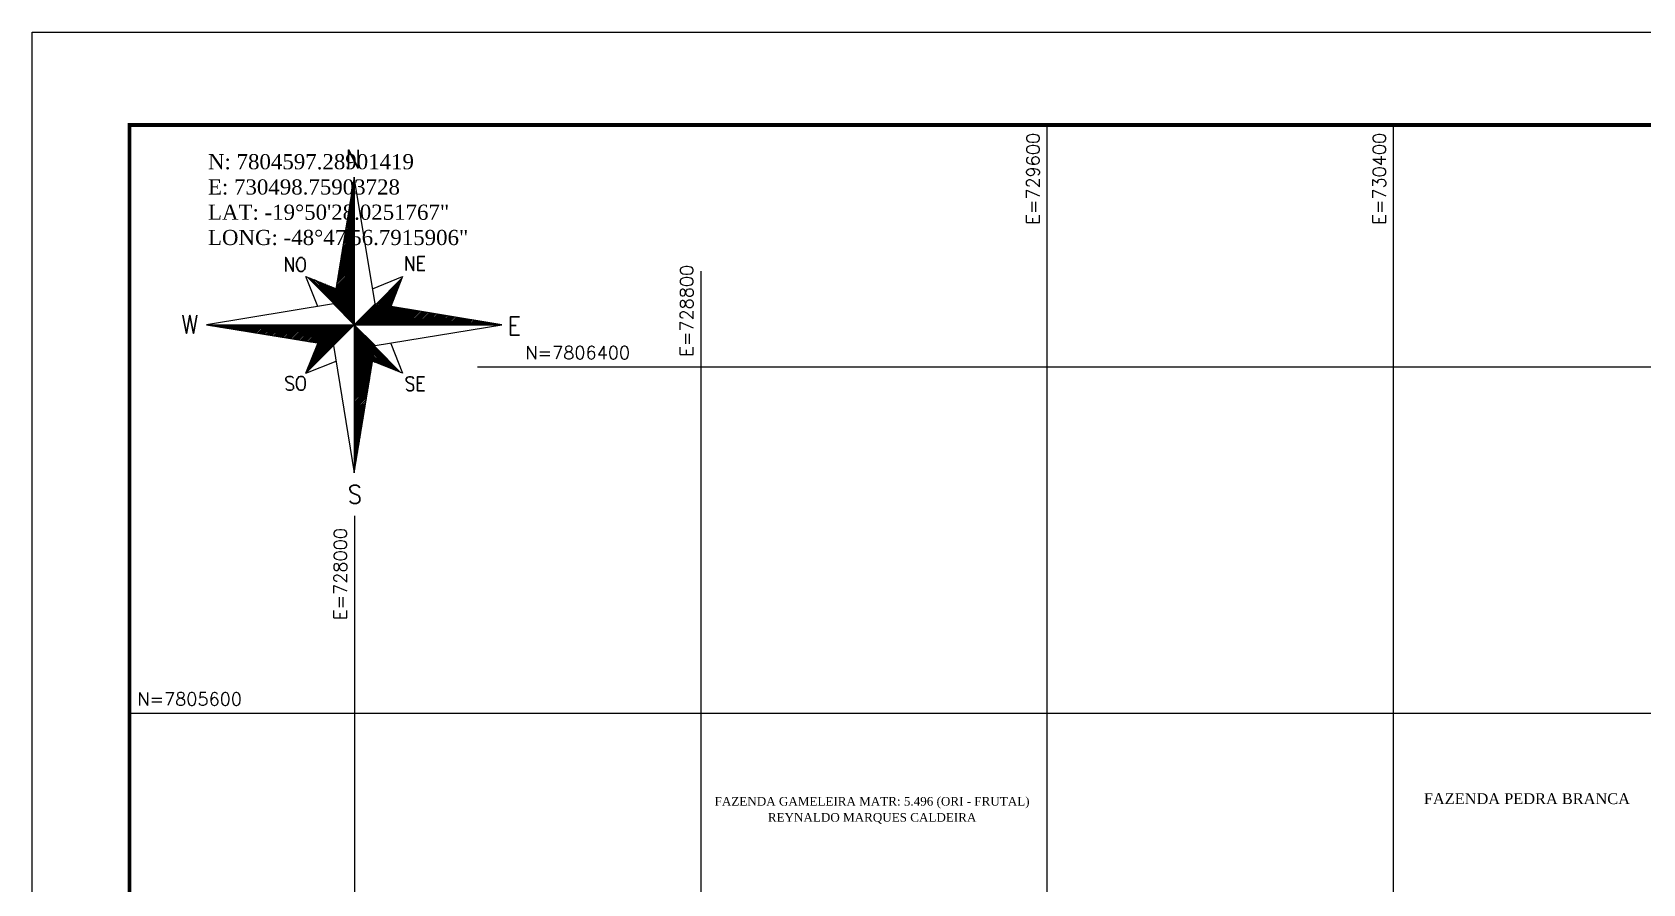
# Model space of a CAD drawing. Extents: x 727255 to 733938, y 7802448 to 7807173.
# Drawn here: x 727255 to 730976, y 7805206 to 7807173 of the extents above; entities that cross this region are included whole.
import ezdxf
from ezdxf.enums import TextEntityAlignment as Align

# ---------------------------------------------------------------- set-up
doc = ezdxf.new("R2010")
doc.units = 0
for name, color, linetype in [('FOLHA', 5, 'Continuous'), ('PDF_SETA_NORTE', 3, 'Continuous'), ('TEXTO', 7, 'Continuous')]:
    doc.layers.add(name, color=color, linetype=linetype)
doc.layers.add('MALHA', color=251, linetype='Continuous', true_color=0x505050)
doc.layers.add('NUMERAÇÕES DOS TALHÕES', color=7, linetype='Continuous', true_color=0xffffff)
doc.styles.add('AGROCAD', font='romans.shx')
doc.styles.add('AREAS', font='times.ttf')

# ---------------------------------------------------------------- blocks, each defined once
blk = doc.blocks.new('g')
at = {"layer": 'PDF_SETA_NORTE', "color": 7, "lineweight": 30}
for points in [[(1198.1, 4844.4), (1198.1, 4888.9), (1221.4, 4844.4), (1221.4, 4888.9)], [(1044.6, 4592.5), (1044.6, 4626.4), (1062.6, 4592.5), (1062.6, 4626.4)], [(1338.9, 4594.6), (1338.9, 4628.5), (1356.8, 4594.6), (1356.8, 4628.5)], [(1384.4, 4594.6), (1367.4, 4594.6), (1367.4, 4628.5), (1384.4, 4628.5)], [(1367.4, 4612.6), (1378, 4612.6)], [(793.8, 4485.6), (802.2, 4441.1), (810.7, 4485.6), (819.2, 4441.1), (827.6, 4485.6)], [(1615.1, 4436.9), (1592.9, 4436.9), (1592.9, 4481.4), (1615.1, 4481.4)], [(1592.9, 4460.2), (1606.6, 4460.2)], [(1063.7, 4332.1), (1060.5, 4335.3), (1057.3, 4336.4), (1052, 4336.4), (1047.8, 4335.3), (1044.6, 4332.1), (1044.6, 4329), (1046.7, 4324.7), (1047.8, 4323.7), (1049.9, 4321.5), (1058.4, 4318.4), (1060.5, 4317.3), (1062.6, 4315.2), (1063.7, 4312), (1063.7, 4306.7), (1060.5, 4303.6), (1057.3, 4302.5), (1052, 4302.5), (1047.8, 4303.6), (1044.6, 4306.7)], [(1356.8, 4330), (1354.7, 4334.2), (1350.5, 4335.3), (1345.2, 4335.3), (1342, 4334.2), (1338.9, 4330), (1338.9, 4326.8), (1339.9, 4323.7), (1342, 4322.6), (1344.1, 4320.5), (1352.6, 4317.3), (1354.7, 4316.3), (1355.8, 4314.1), (1356.8, 4311), (1356.8, 4305.7), (1354.7, 4302.5), (1350.5, 4301.4), (1345.2, 4301.4), (1342, 4302.5), (1338.9, 4305.7)], [(1383.3, 4301.4), (1366.4, 4301.4), (1366.4, 4335.3), (1383.3, 4335.3)], [(1366.4, 4319.4), (1377, 4319.4)], [(1225.6, 4064.3), (1222.4, 4068.6), (1217.1, 4070.7), (1209.7, 4070.7), (1204.4, 4068.6), (1201.3, 4064.3), (1201.3, 4060.1), (1203.4, 4055.9), (1204.4, 4053.8), (1208.7, 4051.6), (1218.2, 4047.4), (1222.4, 4045.3), (1223.5, 4043.2), (1225.6, 4038.9), (1225.6, 4032.6), (1222.4, 4028.4), (1217.1, 4026.2), (1209.7, 4026.2), (1204.4, 4028.4), (1201.3, 4032.6)]]:
    blk.add_lwpolyline(points, dxfattribs=at)
at = {"layer": 'PDF_SETA_NORTE', "lineweight": 25}
blk.add_lwpolyline([(1262.6, 4411.5), (1571.7, 4462.3), (1262.6, 4513.1), (1211.8, 4822.2), (1161, 4513.1), (850.9, 4462.3), (1161, 4411.5), (1211.8, 4101.4)], close=True, dxfattribs=at)
for points in [[(1206.6, 4790.4), (1211.8, 4795.7)], [(1207.6, 4797.8), (1211.8, 4802.1)], [(1207.6, 4794.7), (1211.8, 4798.9)], [(1208.7, 4805.2), (1211.8, 4808.4)], [(1208.7, 4802.1), (1211.8, 4805.2)], [(1209.7, 4809.5), (1211.8, 4811.6)], [(1210.8, 4816.9), (1211.8, 4817.9)], [(1210.8, 4813.7), (1211.8, 4814.8)], [(1211.8, 4822.2), (1211.8, 4462.3), (1211.8, 4101.4)], [(1211.8, 4821.1), (1211.8, 4821.1)], [(1199.1, 4748.1), (1211.8, 4760.8)], [(1199.1, 4744.9), (1211.8, 4757.6)], [(1200.2, 4752.3), (1211.8, 4764)], [(1201.3, 4759.7), (1211.8, 4770.3)], [(1201.3, 4756.6), (1211.8, 4767.1)], [(1202.3, 4767.1), (1211.8, 4776.7)], [(1202.3, 4764), (1211.8, 4773.5)], [(1203.4, 4771.4), (1211.8, 4779.8)], [(1204.4, 4778.8), (1211.8, 4786.2)], [(1204.4, 4775.6), (1211.8, 4783)], [(1205.5, 4786.2), (1211.8, 4792.5)], [(1205.5, 4783), (1211.8, 4789.4)], [(1190.7, 4695.2), (1211.8, 4716.3)], [(1191.7, 4702.6), (1211.8, 4722.7)], [(1191.7, 4699.4), (1211.8, 4719.5)], [(1192.8, 4706.8), (1211.8, 4725.9)], [(1193.9, 4714.2), (1211.8, 4732.2)], [(1193.9, 4710), (1211.8, 4729)], [(1194.9, 4721.6), (1211.8, 4738.6)], [(1194.9, 4718.5), (1211.8, 4735.4)], [(1196, 4729), (1211.8, 4744.9)], [(1196, 4725.9), (1211.8, 4741.7)], [(1197, 4733.3), (1211.8, 4748.1)], [(1198.1, 4740.7), (1211.8, 4754.4)], [(1198.1, 4737.5), (1211.8, 4751.3)], [(1183.3, 4649.7), (1211.8, 4678.2)], [(1184.3, 4657.1), (1211.8, 4684.6)], [(1184.3, 4652.8), (1211.8, 4681.4)], [(1185.4, 4664.5), (1211.8, 4690.9)], [(1185.4, 4661.3), (1211.8, 4687.8)], [(1186.4, 4668.7), (1211.8, 4694.1)], [(1187.5, 4676.1), (1211.8, 4700.5)], [(1187.5, 4671.9), (1211.8, 4697.3)], [(1188.6, 4683.5), (1211.8, 4706.8)], [(1188.6, 4680.4), (1211.8, 4703.6)], [(1189.6, 4687.8), (1211.8, 4710)], [(1190.7, 4690.9), (1211.8, 4713.2)], [(1175.9, 4604.1), (1211.8, 4640.1)], [(1176.9, 4611.6), (1211.8, 4646.5)], [(1176.9, 4607.3), (1211.8, 4643.3)], [(1178, 4619), (1211.8, 4652.8)], [(1178, 4614.7), (1211.8, 4649.7)], [(1179, 4626.4), (1211.8, 4659.2)], [(1179, 4623.2), (1211.8, 4656)], [(1180.1, 4630.6), (1211.8, 4662.4)], [(1181.2, 4638), (1211.8, 4668.7)], [(1181.2, 4633.8), (1211.8, 4665.5)], [(1182.2, 4645.4), (1211.8, 4675.1)], [(1182.2, 4642.2), (1211.8, 4671.9)], [(1168.4, 4561.8), (1211.8, 4604.1)], [(1168.4, 4557.6), (1211.8, 4601)], [(1169.5, 4565), (1211.8, 4607.3)], [(1170.6, 4573.5), (1211.8, 4613.7)], [(1170.6, 4569.2), (1211.8, 4610.5)], [(1171.6, 4580.9), (1211.8, 4620)], [(1171.6, 4576.6), (1211.8, 4616.8)], [(1172.7, 4584), (1211.8, 4624.3)], [(1173.7, 4592.5), (1211.8, 4630.6)], [(1173.7, 4588.3), (1211.8, 4627.4)], [(1174.8, 4599.9), (1211.8, 4637)], [(1174.8, 4595.7), (1211.8, 4633.8)], [(1122.9, 4506.8), (1093.3, 4579.8), (1167.4, 4550.2)], [(1098.6, 4577.7), (1161, 4515.2)], [(1103.9, 4575.6), (1162.1, 4518.4)], [(1109.2, 4573.5), (1162.1, 4520.5)], [(1114.5, 4572.4), (1162.1, 4523.7), (1211.8, 4572.4)], [(1119.8, 4570.3), (1163.2, 4525.8)], [(1124, 4568.2), (1163.2, 4529)], [(1129.3, 4566), (1164.2, 4531.1), (1211.8, 4578.7)], [(1134.6, 4563.9), (1164.2, 4534.3)], [(1139.9, 4561.8), (1164.2, 4536.4)], [(1145.2, 4559.7), (1165.3, 4539.6)], [(1161, 4516.3), (1211.8, 4566)], [(1161, 4411.5), (1211.8, 4462.3), (1161, 4513.1), (1211.8, 4562.9)], [(1162.1, 4519.5), (1211.8, 4569.2)], [(1163.2, 4526.9), (1211.8, 4575.6)], [(1163.2, 4511), (1211.8, 4559.7)], [(1164.2, 4535.3), (1211.8, 4581.9)], [(1165.3, 4551.2), (1167.4, 4550.2), (1211.8, 4594.6)], [(1165.3, 4542.8), (1211.8, 4588.3)], [(1165.3, 4538.5), (1211.8, 4585.1)], [(1166.3, 4545.9), (1211.8, 4591.4)], [(1167.4, 4554.4), (1211.8, 4597.8)], [(1256.3, 4550.2), (1329.3, 4579.8), (1300.8, 4506.8)], [(1328.3, 4575.6), (1264.8, 4512.1)], [(1326.2, 4570.3), (1267.9, 4512.1)], [(1324, 4565), (1270.1, 4512.1)], [(1321.9, 4559.7), (1273.2, 4511)], [(1150.5, 4557.6), (1165.3, 4541.7)], [(1155.7, 4555.5), (1166.3, 4544.9)], [(1160, 4553.3), (1166.3, 4547)], [(1164.2, 4509.9), (1211.8, 4556.5)], [(1166.3, 4507.8), (1211.8, 4553.3)], [(1167.4, 4506.8), (1211.8, 4550.2)], [(1169.5, 4504.7), (1211.8, 4547)], [(1170.6, 4502.5), (1211.8, 4543.8)], [(1172.7, 4501.5), (1211.8, 4540.6)], [(1173.7, 4499.4), (1211.8, 4537.5)], [(1175.9, 4498.3), (1211.8, 4534.3)], [(1176.9, 4496.2), (1211.8, 4531.1)], [(1179, 4495.1), (1211.8, 4527.9)], [(1180.1, 4493), (1211.8, 4524.8)], [(1182.2, 4492), (1211.8, 4521.6)], [(1319.8, 4554.4), (1275.4, 4511)], [(1317.7, 4549.1), (1278.5, 4509.9)], [(1315.6, 4543.8), (1280.6, 4509.9)], [(1313.5, 4539.6), (1283.8, 4509.9)], [(1311.3, 4534.3), (1285.9, 4508.9)], [(1309.2, 4529), (1289.1, 4508.9)], [(1307.1, 4523.7), (1291.2, 4507.8)], [(1183.3, 4489.8), (1211.8, 4518.4)], [(1185.4, 4488.8), (1211.8, 4515.2)], [(1186.4, 4486.7), (1211.8, 4512.1)], [(1188.6, 4485.6), (1211.8, 4508.9)], [(1189.6, 4483.5), (1211.8, 4505.7)], [(1191.7, 4482.4), (1211.8, 4502.5)], [(1192.8, 4480.3), (1211.8, 4499.4)], [(1194.9, 4479.3), (1211.8, 4496.2)], [(1196, 4477.1), (1211.8, 4493)], [(1198.1, 4476.1), (1211.8, 4489.8)], [(1199.1, 4474), (1211.8, 4486.7)], [(1201.3, 4472.9), (1211.8, 4483.5)], [(1262.6, 4513.1), (1211.8, 4462.3), (1262.6, 4411.5)], [(1212.9, 4462.3), (1263.7, 4513.1)], [(1216.1, 4462.3), (1265.8, 4512.1)], [(1219.3, 4462.3), (1269, 4512.1)], [(1222.4, 4462.3), (1271.1, 4511)], [(1225.6, 4462.3), (1274.3, 4511)], [(1228.8, 4462.3), (1277.5, 4511)], [(1232, 4462.3), (1279.6, 4509.9)], [(1235.1, 4462.3), (1282.8, 4509.9)], [(1238.3, 4462.3), (1284.9, 4508.9)], [(1241.5, 4462.3), (1288.1, 4508.9)], [(1244.7, 4462.3), (1291.2, 4508.9)], [(1247.8, 4462.3), (1293.3, 4507.8)], [(1251, 4462.3), (1296.5, 4507.8)], [(1254.2, 4462.3), (1298.6, 4506.8)], [(1257.4, 4462.3), (1301.8, 4506.8)], [(1260.5, 4462.3), (1303.9, 4505.7)], [(1263.7, 4462.3), (1307.1, 4505.7)], [(1266.9, 4462.3), (1310.3, 4505.7)], [(1270.1, 4462.3), (1312.4, 4504.7)], [(1273.2, 4462.3), (1315.6, 4504.7)], [(1276.4, 4462.3), (1317.7, 4503.6)], [(1279.6, 4462.3), (1320.9, 4503.6)], [(1282.8, 4462.3), (1324, 4502.5)], [(1285.9, 4462.3), (1326.2, 4502.5)], [(1289.1, 4462.3), (1329.3, 4502.5)], [(1292.3, 4462.3), (1331.4, 4501.5)], [(1305, 4518.4), (1294.4, 4507.8)], [(1295.5, 4462.3), (1334.6, 4501.5)], [(1302.9, 4513.1), (1297.6, 4507.8)], [(1298.6, 4462.3), (1336.7, 4500.4)], [(1300.8, 4507.8), (1299.7, 4506.8)], [(1301.8, 4462.3), (1339.9, 4500.4)], [(1305, 4462.3), (1343.1, 4499.4)], [(1308.2, 4462.3), (1345.2, 4499.4)], [(1311.3, 4462.3), (1348.4, 4499.4)], [(1314.5, 4462.3), (1350.5, 4498.3)], [(1317.7, 4462.3), (1353.7, 4498.3)], [(1320.9, 4462.3), (1356.8, 4497.2)], [(1324, 4462.3), (1359, 4497.2)], [(1327.2, 4462.3), (1362.1, 4496.2)], [(1330.4, 4462.3), (1364.3, 4496.2)], [(1333.6, 4462.3), (1367.4, 4496.2)], [(1336.7, 4462.3), (1369.6, 4495.1)], [(1339.9, 4462.3), (1372.7, 4495.1)], [(1343.1, 4462.3), (1375.9, 4494.1)], [(1346.3, 4462.3), (1378, 4494.1)], [(1349.4, 4462.3), (1381.2, 4493)], [(1352.6, 4462.3), (1383.3, 4493)], [(1355.8, 4462.3), (1386.5, 4493)], [(1359, 4462.3), (1389.7, 4492)], [(1362.1, 4462.3), (1391.8, 4492)], [(1365.3, 4462.3), (1395, 4490.9)], [(1368.5, 4462.3), (1397.1, 4490.9)], [(1371.7, 4462.3), (1400.2, 4489.8)], [(1374.8, 4462.3), (1402.4, 4489.8)], [(1378, 4462.3), (1405.5, 4489.8)], [(1381.2, 4462.3), (1408.7, 4488.8)], [(1384.4, 4462.3), (1410.8, 4488.8)], [(1387.5, 4462.3), (1414, 4487.7)], [(1390.7, 4462.3), (1416.1, 4487.7)], [(1393.9, 4462.3), (1419.3, 4487.7)], [(1397.1, 4462.3), (1422.5, 4486.7)], [(1400.2, 4462.3), (1424.6, 4486.7)], [(1403.4, 4462.3), (1427.8, 4485.6)], [(1406.6, 4462.3), (1429.9, 4485.6)], [(1409.8, 4462.3), (1433.1, 4484.5)], [(1412.9, 4462.3), (1435.2, 4484.5)], [(1416.1, 4462.3), (1438.3, 4484.5)], [(1419.3, 4462.3), (1441.5, 4483.5)], [(1422.5, 4462.3), (1443.6, 4483.5)], [(1425.6, 4462.3), (1446.8, 4482.4)], [(1428.8, 4462.3), (1448.9, 4482.4)], [(1432, 4462.3), (1452.1, 4481.4)], [(1435.2, 4462.3), (1455.3, 4481.4)], [(1438.3, 4462.3), (1457.4, 4481.4)], [(850.9, 4462.3), (1571.7, 4462.3)], [(852, 4462.3), (853, 4462.3)], [(855.2, 4461.3), (856.2, 4462.3)], [(858.3, 4461.3), (859.4, 4462.3)], [(860.4, 4460.2), (862.6, 4462.3)], [(863.6, 4460.2), (865.7, 4462.3)], [(865.7, 4459.1), (868.9, 4462.3)], [(868.9, 4459.1), (872.1, 4462.3)], [(872.1, 4459.1), (875.3, 4462.3)], [(874.2, 4458.1), (878.4, 4462.3)], [(877.4, 4458.1), (881.6, 4462.3)], [(879.5, 4457), (884.8, 4462.3)], [(882.7, 4457), (888, 4462.3)], [(884.8, 4456), (891.1, 4462.3)], [(888, 4456), (894.3, 4462.3)], [(891.1, 4456), (897.5, 4462.3)], [(893.3, 4454.9), (900.7, 4462.3)], [(896.4, 4454.9), (903.8, 4462.3)], [(898.6, 4453.8), (907, 4462.3)], [(901.7, 4453.8), (910.2, 4462.3)], [(904.9, 4452.8), (913.4, 4462.3)], [(907, 4452.8), (916.5, 4462.3)], [(910.2, 4452.8), (919.7, 4462.3)], [(912.3, 4451.7), (922.9, 4462.3)], [(915.5, 4451.7), (926.1, 4462.3)], [(917.6, 4450.7), (929.2, 4462.3)], [(920.8, 4450.7), (932.4, 4462.3)], [(924, 4449.6), (935.6, 4462.3)], [(926.1, 4449.6), (938.8, 4462.3)], [(929.2, 4449.6), (941.9, 4462.3)], [(931.4, 4448.6), (945.1, 4462.3)], [(934.5, 4448.6), (948.3, 4462.3)], [(937.7, 4447.5), (951.5, 4462.3)], [(939.8, 4447.5), (954.6, 4462.3)], [(943, 4447.5), (957.8, 4462.3)], [(945.1, 4446.4), (961, 4462.3)], [(948.3, 4446.4), (964.2, 4462.3)], [(950.4, 4445.4), (967.3, 4462.3)], [(953.6, 4445.4), (970.5, 4462.3)], [(956.8, 4444.3), (973.7, 4462.3)], [(958.9, 4444.3), (976.9, 4462.3)], [(962.1, 4444.3), (980.1, 4462.3)], [(964.2, 4443.3), (983.2, 4462.3)], [(967.3, 4443.3), (986.4, 4462.3)], [(970.5, 4442.2), (989.6, 4462.3)], [(972.6, 4442.2), (992.8, 4462.3)], [(975.8, 4441.1), (995.9, 4462.3)], [(977.9, 4441.1), (999.1, 4462.3)], [(981.1, 4441.1), (1002.3, 4462.3)], [(983.2, 4440.1), (1005.5, 4462.3)], [(986.4, 4440.1), (1008.6, 4462.3)], [(989.6, 4439), (1011.8, 4462.3)], [(991.7, 4439), (1015, 4462.3)], [(994.9, 4438), (1018.2, 4462.3)], [(997, 4438), (1021.3, 4462.3)], [(1000.2, 4438), (1024.5, 4462.3)], [(1003.3, 4436.9), (1027.7, 4462.3)], [(1005.5, 4436.9), (1030.9, 4462.3)], [(1008.6, 4435.9), (1034, 4462.3)], [(1010.7, 4435.9), (1037.2, 4462.3)], [(1013.9, 4434.8), (1040.4, 4462.3)], [(1016, 4434.8), (1043.6, 4462.3)], [(1019.2, 4434.8), (1046.7, 4462.3)], [(1022.4, 4433.7), (1049.9, 4462.3)], [(1024.5, 4433.7), (1053.1, 4462.3)], [(1027.7, 4432.7), (1056.3, 4462.3)], [(1029.8, 4432.7), (1059.4, 4462.3)], [(1033, 4431.6), (1062.6, 4462.3)], [(1036.1, 4431.6), (1065.8, 4462.3)], [(1038.3, 4431.6), (1069, 4462.3)], [(1041.4, 4430.6), (1072.1, 4462.3)], [(1043.6, 4430.6), (1075.3, 4462.3)], [(1046.7, 4429.5), (1078.5, 4462.3)], [(1048.8, 4429.5), (1081.7, 4462.3)], [(1052, 4428.4), (1084.8, 4462.3)], [(1055.2, 4428.4), (1088, 4462.3)], [(1057.3, 4428.4), (1091.2, 4462.3)], [(1060.5, 4427.4), (1094.4, 4462.3)], [(1062.6, 4427.4), (1097.5, 4462.3)], [(1065.8, 4426.3), (1100.7, 4462.3)], [(1069, 4426.3), (1103.9, 4462.3)], [(1071.1, 4426.3), (1107.1, 4462.3)], [(1074.2, 4425.3), (1110.2, 4462.3)], [(1076.4, 4425.3), (1113.4, 4462.3)], [(1079.5, 4424.2), (1116.6, 4462.3)], [(1081.7, 4424.2), (1119.8, 4462.3)], [(1084.8, 4423.2), (1122.9, 4462.3)], [(1088, 4423.2), (1126.1, 4462.3)], [(1090.1, 4423.2), (1129.3, 4462.3)], [(1093.3, 4422.1), (1132.5, 4462.3)], [(1211.8, 4462.3), (1093.3, 4343.8), (1122.9, 4416.8), (1168.4, 4462.3)], [(1095.4, 4422.1), (1135.6, 4462.3)], [(1097.5, 4354.4), (1155.7, 4411.5), (1206.6, 4462.3)], [(1098.6, 4421), (1138.8, 4462.3)], [(1101.8, 4421), (1142, 4462.3)], [(1101.8, 4363.9), (1150.5, 4412.6), (1200.2, 4462.3)], [(1103.9, 4420), (1145.2, 4462.3)], [(1103.9, 4369.2), (1147.3, 4413.6), (1197, 4462.3)], [(1106, 4374.5), (1145.2, 4413.6), (1193.9, 4462.3)], [(1107.1, 4420), (1148.3, 4462.3)], [(1108.1, 4379.8), (1142, 4413.6), (1190.7, 4462.3)], [(1109.2, 4420), (1151.5, 4462.3)], [(1110.2, 4385.1), (1139.9, 4414.7), (1187.5, 4462.3)], [(1112.4, 4418.9), (1154.7, 4462.3)], [(1112.4, 4390.3), (1136.7, 4414.7), (1184.3, 4462.3)], [(1114.5, 4418.9), (1157.9, 4462.3)], [(1114.5, 4395.6), (1134.6, 4415.7), (1181.2, 4462.3)], [(1116.6, 4399.9), (1131.4, 4415.7), (1178, 4462.3)], [(1117.6, 4417.9), (1161, 4462.3)], [(1120.8, 4417.9), (1164.2, 4462.3)], [(1120.8, 4410.5), (1126.1, 4416.8), (1171.6, 4462.3)], [(1128.2, 4416.8), (1174.8, 4462.3)], [(1153.6, 4412.6), (1203.4, 4462.3)], [(1158.9, 4411.5), (1209.7, 4462.3)], [(1202.3, 4470.8), (1211.8, 4480.3)], [(1204.4, 4469.7), (1211.8, 4477.1)], [(1205.5, 4467.6), (1211.8, 4474)], [(1207.6, 4466.5), (1211.8, 4470.8)], [(1208.7, 4464.4), (1211.8, 4467.6)], [(1210.8, 4463.4), (1211.8, 4464.4)], [(1211.8, 4461.3), (1211.8, 4461.3)], [(1211.8, 4458.1), (1214, 4460.2)], [(1211.8, 4454.9), (1215, 4458.1)], [(1211.8, 4451.7), (1217.1, 4457)], [(1211.8, 4448.6), (1218.2, 4454.9)], [(1211.8, 4445.4), (1220.3, 4453.8)], [(1211.8, 4442.2), (1221.4, 4451.7)], [(1211.8, 4439), (1223.5, 4450.7)], [(1211.8, 4435.9), (1224.5, 4448.6)], [(1211.8, 4432.7), (1226.7, 4447.5)], [(1211.8, 4429.5), (1227.7, 4445.4)], [(1211.8, 4426.3), (1229.8, 4444.3)], [(1211.8, 4423.2), (1230.9, 4442.2)], [(1211.8, 4420), (1233, 4441.1)], [(1441.5, 4462.3), (1460.6, 4480.3)], [(1444.7, 4462.3), (1462.7, 4480.3)], [(1447.9, 4462.3), (1465.9, 4479.3)], [(1451, 4462.3), (1468, 4479.3)], [(1454.2, 4462.3), (1471.2, 4478.2)], [(1457.4, 4462.3), (1474.3, 4478.2)], [(1460.6, 4462.3), (1476.5, 4478.2)], [(1463.7, 4462.3), (1479.6, 4477.1)], [(1466.9, 4462.3), (1481.7, 4477.1)], [(1470.1, 4462.3), (1484.9, 4476.1)], [(1473.3, 4462.3), (1488.1, 4476.1)], [(1476.5, 4462.3), (1490.2, 4475)], [(1479.6, 4462.3), (1493.4, 4475)], [(1482.8, 4462.3), (1495.5, 4475)], [(1486, 4462.3), (1498.7, 4474)], [(1489.2, 4462.3), (1500.8, 4474)], [(1492.3, 4462.3), (1504, 4472.9)], [(1495.5, 4462.3), (1507.1, 4472.9)], [(1498.7, 4462.3), (1509.3, 4471.8)], [(1501.9, 4462.3), (1512.4, 4471.8)], [(1505, 4462.3), (1514.6, 4471.8)], [(1508.2, 4462.3), (1517.7, 4470.8)], [(1512.4, 4462.3), (1520.9, 4470.8)], [(1515.6, 4462.3), (1523, 4469.7)], [(1518.8, 4462.3), (1526.2, 4469.7)], [(1522, 4462.3), (1528.3, 4468.7)], [(1525.1, 4462.3), (1531.5, 4468.7)], [(1528.3, 4462.3), (1533.6, 4468.7)], [(1531.5, 4462.3), (1536.8, 4467.6)], [(1534.7, 4462.3), (1540, 4467.6)], [(1537.8, 4462.3), (1542.1, 4466.5)], [(1541, 4462.3), (1545.2, 4466.5)], [(1544.2, 4462.3), (1547.4, 4466.5)], [(1547.4, 4462.3), (1550.5, 4465.5)], [(1550.5, 4462.3), (1553.7, 4465.5)], [(1553.7, 4462.3), (1555.8, 4464.4)], [(1556.9, 4462.3), (1559, 4464.4)], [(1560.1, 4462.3), (1561.1, 4463.4)], [(1563.2, 4462.3), (1564.3, 4463.4)], [(1566.4, 4462.3), (1566.4, 4463.4)], [(1569.6, 4462.3), (1569.6, 4462.3)], [(1095.4, 4349.1), (1157.9, 4411.5)], [(1099.7, 4359.6), (1152.6, 4412.6)], [(1118.7, 4405.2), (1129.3, 4415.7)], [(1122.9, 4415.7), (1124, 4416.8)], [(1211.8, 4416.8), (1234.1, 4439)], [(1211.8, 4413.6), (1236.2, 4438)], [(1211.8, 4410.5), (1237.2, 4435.9)], [(1211.8, 4407.3), (1239.4, 4434.8)], [(1211.8, 4404.1), (1240.4, 4432.7)], [(1211.8, 4400.9), (1242.5, 4431.6)], [(1211.8, 4397.8), (1243.6, 4429.5)], [(1211.8, 4394.6), (1245.7, 4428.4)], [(1211.8, 4391.4), (1246.8, 4426.3)], [(1211.8, 4388.2), (1248.9, 4425.3)], [(1211.8, 4385.1), (1249.9, 4423.2)], [(1211.8, 4381.9), (1252.1, 4422.1)], [(1211.8, 4378.7), (1253.1, 4420)], [(1211.8, 4375.5), (1255.2, 4418.9)], [(1211.8, 4372.4), (1256.3, 4416.8)], [(1211.8, 4369.2), (1258.4, 4415.7)], [(1211.8, 4366), (1259.5, 4413.6)], [(1211.8, 4362.8), (1261.6, 4412.6)], [(1211.8, 4359.6), (1262.6, 4410.5)], [(1211.8, 4356.5), (1261.6, 4406.2), (1319.8, 4348)], [(1211.8, 4353.3), (1261.6, 4403), (1314.5, 4350.1)], [(1300.8, 4416.8), (1329.3, 4343.8), (1256.3, 4373.4)], [(1325.1, 4345.9), (1262.6, 4408.3)], [(1093.3, 4343.8), (1167.4, 4373.4)], [(1211.8, 4350.1), (1260.5, 4398.8)], [(1211.8, 4346.9), (1260.5, 4394.6)], [(1211.8, 4343.8), (1259.5, 4391.4)], [(1211.8, 4340.6), (1258.4, 4387.2), (1283.8, 4362.8)], [(1211.8, 4337.4), (1258.4, 4384)], [(1211.8, 4334.2), (1257.4, 4379.8), (1267.9, 4369.2)], [(1211.8, 4331.1), (1257.4, 4375.5)], [(1211.8, 4327.9), (1256.3, 4372.4)], [(1211.8, 4324.7), (1255.2, 4368.1)], [(1211.8, 4321.5), (1255.2, 4364.9)], [(1258.4, 4372.4), (1256.3, 4374.5)], [(1262.6, 4370.2), (1257.4, 4376.6)], [(1278.5, 4364.9), (1258.4, 4385.1)], [(1273.2, 4367.1), (1258.4, 4381.9)], [(1294.4, 4358.6), (1259.5, 4392.5)], [(1289.1, 4360.7), (1259.5, 4390.3)], [(1309.2, 4352.2), (1260.5, 4400.9)], [(1303.9, 4354.4), (1260.5, 4397.8)], [(1299.7, 4356.5), (1260.5, 4395.6)], [(1211.8, 4318.4), (1254.2, 4360.7)], [(1211.8, 4315.2), (1254.2, 4356.5)], [(1211.8, 4312), (1253.1, 4353.3)], [(1211.8, 4308.8), (1252.1, 4349.1)], [(1211.8, 4305.7), (1252.1, 4345.9)], [(1211.8, 4302.5), (1251, 4341.7)], [(1211.8, 4299.3), (1251, 4337.4)], [(1211.8, 4296.1), (1249.9, 4334.2)], [(1211.8, 4293), (1249.9, 4330)], [(1211.8, 4289.8), (1248.9, 4325.8)], [(1211.8, 4286.6), (1247.8, 4322.6)], [(1211.8, 4283.4), (1247.8, 4318.4)], [(1211.8, 4280.3), (1246.8, 4315.2)], [(1211.8, 4277.1), (1246.8, 4311)], [(1211.8, 4272.9), (1245.7, 4306.7)], [(1211.8, 4269.7), (1244.7, 4303.6)], [(1211.8, 4266.5), (1244.7, 4299.3)], [(1211.8, 4263.3), (1243.6, 4296.1)], [(1211.8, 4260.2), (1243.6, 4291.9)], [(1211.8, 4257), (1242.5, 4287.7)], [(1211.8, 4253.8), (1241.5, 4284.5)], [(1211.8, 4250.6), (1241.5, 4280.3)], [(1211.8, 4247.5), (1240.4, 4277.1)], [(1211.8, 4244.3), (1240.4, 4272.9)], [(1211.8, 4241.1), (1239.4, 4268.6)], [(1211.8, 4237.9), (1238.3, 4265.4)], [(1211.8, 4234.8), (1238.3, 4261.2)], [(1211.8, 4231.6), (1237.2, 4258)], [(1211.8, 4228.4), (1237.2, 4253.8)], [(1211.8, 4225.2), (1236.2, 4249.6)], [(1211.8, 4222.1), (1235.1, 4246.4)], [(1211.8, 4218.9), (1235.1, 4242.2)], [(1211.8, 4215.7), (1234.1, 4239)], [(1211.8, 4212.5), (1234.1, 4234.8)], [(1211.8, 4209.4), (1233, 4230.5)], [(1211.8, 4206.2), (1232, 4227.3)], [(1211.8, 4203), (1232, 4223.1)], [(1211.8, 4199.8), (1230.9, 4219.9)], [(1211.8, 4196.7), (1230.9, 4215.7)], [(1211.8, 4193.5), (1229.8, 4211.5)], [(1211.8, 4190.3), (1229.8, 4208.3)], [(1211.8, 4187.1), (1228.8, 4204.1)], [(1211.8, 4184), (1227.7, 4200.9)], [(1211.8, 4180.8), (1227.7, 4196.7)], [(1211.8, 4177.6), (1226.7, 4192.4)], [(1211.8, 4174.4), (1226.7, 4189.2)], [(1211.8, 4171.2), (1225.6, 4185)], [(1211.8, 4168.1), (1224.5, 4181.8)], [(1211.8, 4164.9), (1224.5, 4177.6)], [(1211.8, 4161.7), (1223.5, 4173.4)], [(1211.8, 4158.5), (1223.5, 4170.2)], [(1211.8, 4155.4), (1222.4, 4166)], [(1211.8, 4152.2), (1221.4, 4162.8)], [(1211.8, 4149), (1221.4, 4158.5)], [(1211.8, 4145.8), (1220.3, 4154.3)], [(1211.8, 4142.7), (1220.3, 4151.1)], [(1211.8, 4139.5), (1219.3, 4146.9)], [(1211.8, 4136.3), (1218.2, 4143.7)], [(1211.8, 4133.1), (1218.2, 4139.5)], [(1211.8, 4130), (1217.1, 4135.3)], [(1211.8, 4126.8), (1217.1, 4132.1)], [(1211.8, 4123.6), (1216.1, 4127.9)], [(1211.8, 4120.4), (1215, 4124.7)], [(1211.8, 4117.3), (1215, 4120.4)], [(1211.8, 4114.1), (1214, 4116.2)], [(1211.8, 4110.9), (1214, 4113)], [(1211.8, 4107.7), (1212.9, 4108.8)], [(1211.8, 4104.6), (1211.8, 4105.6)]]:
    blk.add_lwpolyline(points, dxfattribs=at)
at = {"layer": 'PDF_SETA_NORTE', "color": 7, "lineweight": 30}
for points in [[(1079.5, 4626.4), (1076.4, 4624.3), (1074.2, 4621.1), (1073.2, 4617.9), (1071.1, 4613.7), (1071.1, 4605.2), (1073.2, 4599.9), (1074.2, 4596.7), (1076.4, 4593.6), (1079.5, 4592.5), (1084.8, 4592.5), (1087, 4593.6), (1090.1, 4596.7), (1091.2, 4599.9), (1092.2, 4605.2), (1092.2, 4613.7), (1091.2, 4617.9), (1090.1, 4621.1), (1087, 4624.3), (1084.8, 4626.4)], [(1079.5, 4336.4), (1076.4, 4335.3), (1074.2, 4332.1), (1072.1, 4329), (1071.1, 4323.7), (1071.1, 4315.2), (1072.1, 4311), (1074.2, 4306.7), (1076.4, 4303.6), (1079.5, 4302.5), (1084.8, 4302.5), (1087, 4303.6), (1090.1, 4306.7), (1091.2, 4311), (1092.2, 4315.2), (1092.2, 4323.7), (1091.2, 4329), (1090.1, 4332.1), (1087, 4335.3), (1084.8, 4336.4)]]:
    blk.add_lwpolyline(points, close=True, dxfattribs=at)
blk = doc.blocks.new('coordf')
at = {"layer": 'MALHA', "linetype": 'Continuous', "style": 'AGROCAD'}
blk.add_attdef('COORDF', text='', height=10, dxfattribs=at).set_placement((-6, 6), align=Align.RIGHT)
blk = doc.blocks.new('coordi')
at = {"layer": 'MALHA', "linetype": 'Continuous', "style": 'AGROCAD'}
blk.add_attdef('COORDI', (6, 6), '', height=10, dxfattribs=at)

msp = doc.modelspace()

# ---------------------------------------------------------------- linework, layer by layer
at = {"layer": 'FOLHA', "color": 5}
msp.add_lwpolyline([(733938.5, 7802447.9), (727255.1, 7802447.9), (727255.1, 7807173.1), (733938.5, 7807173.1)], close=True, dxfattribs=at)
at = {"layer": 'FOLHA', "color": 5, "const_width": 9}
msp.add_lwpolyline([(727479.9, 7806958.7), (733724.1, 7806958.7), (733724.1, 7802672.7), (727479.9, 7802672.7)], close=True, dxfattribs=at)
at = {"layer": 'MALHA'}
for points in [[(729600, 7804694.9), (729600, 7806958.7)], [(730400, 7804769), (730400, 7806958.7)], [(728800, 7805139.9), (728800, 7806621.5)], [(728283.5, 7806400), (732578.5, 7806400)], [(728000, 7802672.7), (728000, 7806056.5)], [(727479.9, 7805600), (731400.7, 7805600)]]:
    msp.add_lwpolyline(points, dxfattribs=at)

# ---------------------------------------------------------------- block references
at = {"layer": 'FOLHA', "xscale": 0.946636300119429, "yscale": 0.946636300119429, "zscale": 0.946636300119429}
msp.add_blockref('g', (726851.8, 7802273.3), dxfattribs=at)
at = {"layer": 'MALHA'}
ref = msp.add_blockref('coordf', (729600, 7806958.7), dxfattribs=dict(at, xscale=3, yscale=3, zscale=3, rotation=90))
ref.add_attrib('COORDF', 'E=729600', dxfattribs={"height": 30, "rotation": 90, "style": 'AGROCAD'}).set_placement((729582, 7806940.7), align=Align.RIGHT)
ref = msp.add_blockref('coordf', (730400, 7806958.7), dxfattribs=dict(at, xscale=3, yscale=3, zscale=3, rotation=90))
ref.add_attrib('COORDF', 'E=730400', dxfattribs={"height": 30, "rotation": 90, "style": 'AGROCAD'}).set_placement((730382, 7806940.7), align=Align.RIGHT)
ref = msp.add_blockref('coordf', (728800, 7806653.9), dxfattribs=dict(at, xscale=3, yscale=3, zscale=3, rotation=90))
ref.add_attrib('COORDF', 'E=728800', dxfattribs={"height": 30, "rotation": 90, "style": 'AGROCAD'}).set_placement((728782, 7806635.9), align=Align.RIGHT)
ref = msp.add_blockref('coordi', (728376.4, 7806400), dxfattribs=dict(at, xscale=3, yscale=3, zscale=3))
ref.add_attrib('COORDI', 'N=7806400', (728394.4, 7806418), dxfattribs={"height": 30, "style": 'AGROCAD'})
ref = msp.add_blockref('coordf', (728000, 7806045.9), dxfattribs=dict(at, xscale=3, yscale=3, zscale=3, rotation=90))
ref.add_attrib('COORDF', 'E=728000', dxfattribs={"height": 30, "rotation": 90, "style": 'AGROCAD'}).set_placement((727982, 7806027.9), align=Align.RIGHT)
ref = msp.add_blockref('coordi', (727479.9, 7805600), dxfattribs=dict(at, xscale=3, yscale=3, zscale=3))
ref.add_attrib('COORDI', 'N=7805600', (727497.9, 7805618), dxfattribs={"height": 30, "style": 'AGROCAD'})

# ---------------------------------------------------------------- texts
at = {"layer": 'NUMERAÇÕES DOS TALHÕES', "color": 0, "insert": (728275.7, 7806680.8), "char_height": 35, "attachment_point": 9, "style": 'AREAS'}
msp.add_mtext('\\pxql;N: 7804597.28901419\\PE: 730498.75903728\\PLAT: -19%%D50\'28.0251767" \\PLONG: -48%%D47\'56.7915906" ', dxfattribs=at)
at = {"layer": 'TEXTO', "insert": (729195.2, 7805406.8), "char_height": 20, "width": 780.789, "attachment_point": 2, "line_spacing_factor": 1.113872, "style": 'AREAS'}
msp.add_mtext('FAZENDA GAMELEIRA MATR: 5.496 (ORI - FRUTAL) REYNALDO MARQUES CALDEIRA ', dxfattribs=at)
at = {"layer": 'TEXTO', "insert": (730707.8, 7805415.4), "char_height": 25, "width": 608.271, "attachment_point": 2, "style": 'AREAS'}
msp.add_mtext('FAZENDA PEDRA BRANCA', dxfattribs=at)

doc.saveas('drawing.dxf')
